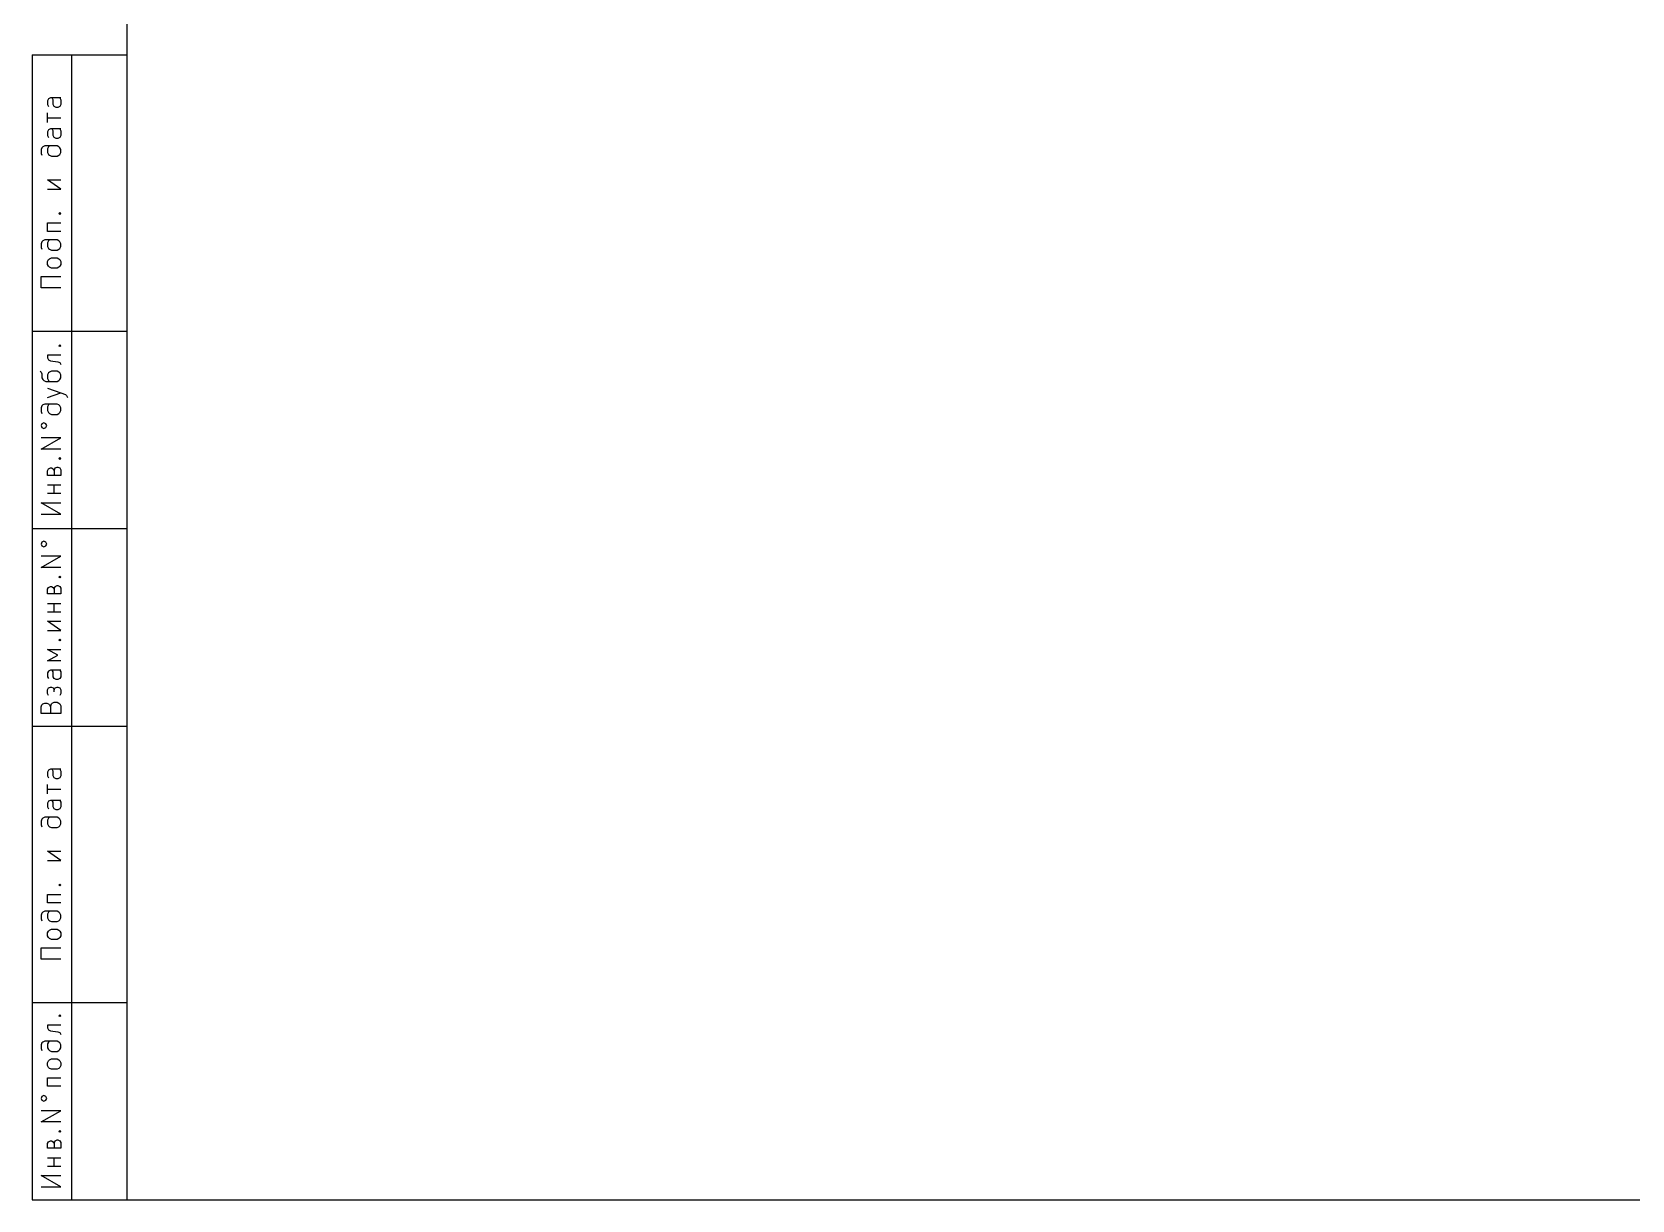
# Model space of a CAD drawing. Extents: x 0.3 to 16.3, y -11.7 to -0.2.
# Drawn here: x 0.31 to 8.29, y -11.5 to -5.67 of the extents above; entities that cross this region are included whole.
import ezdxf

# ---------------------------------------------------------------- set-up
doc = ezdxf.new("R2010")
doc.units = 0
doc.header["$MEASUREMENT"] = 0
doc.layers.add('RED2', color=1, linetype='CONTINUOUS')

msp = doc.modelspace()

# ---------------------------------------------------------------- linework, layer by layer
at = {"layer": 'RED2', "linetype": 'CONTINUOUS'}
for p, q in [((0.7874, -0.1969), (0.7874, -11.4961)), ((0.315, -5.7875), (0.7874, -5.7875)), ((0.315, -5.7875), (0.315, -11.4961)), ((0.5118, -5.7875), (0.5118, -11.4961)), ((0.3975, -6.0078), (0.3928, -6.0171)), ((0.3928, -6.0171), (0.3928, -6.0359)), ((0.3928, -6.0359), (0.3975, -6.0453)), ((0.4069, -6.0031), (0.3975, -6.0078)), ((0.4584, -6.0031), (0.4069, -6.0031)), ((0.4209, -6.0125), (0.4162, -6.0031)), ((0.4209, -6.0359), (0.4209, -6.0125)), ((0.4256, -6.0453), (0.4209, -6.0359)), ((0.435, -6.05), (0.4256, -6.0453)), ((0.4443, -6.05), (0.435, -6.05)), ((0.4537, -6.0453), (0.4443, -6.05)), ((0.4537, -6.0031), (0.4584, -6.0125)), ((0.4584, -6.0359), (0.4537, -6.0453)), ((0.4584, -6.0125), (0.4584, -6.0359)), ((0.3928, -6.1249), (0.3928, -6.0781)), ((0.3928, -6.1015), (0.4584, -6.1015)), ((0.3975, -6.1624), (0.3928, -6.1718)), ((0.3928, -6.1718), (0.3928, -6.1906)), ((0.3928, -6.1906), (0.3975, -6.1999)), ((0.4069, -6.1578), (0.3975, -6.1624)), ((0.4584, -6.1578), (0.4069, -6.1578)), ((0.4209, -6.1671), (0.4162, -6.1578)), ((0.4209, -6.1906), (0.4209, -6.1671)), ((0.4256, -6.1999), (0.4209, -6.1906)), ((0.435, -6.2046), (0.4256, -6.1999)), ((0.4443, -6.2046), (0.435, -6.2046)), ((0.4537, -6.1999), (0.4443, -6.2046)), ((0.4537, -6.1578), (0.4584, -6.1671)), ((0.4584, -6.1906), (0.4537, -6.1999)), ((0.4584, -6.1671), (0.4584, -6.1906)), ((0.3647, -6.2515), (0.36, -6.2609)), ((0.36, -6.2609), (0.36, -6.2796)), ((0.36, -6.2796), (0.3647, -6.289)), ((0.3694, -6.2468), (0.3647, -6.2515)), ((0.3787, -6.2421), (0.3694, -6.2468)), ((0.4397, -6.2421), (0.3787, -6.2421)), ((0.3975, -6.2468), (0.3928, -6.2562)), ((0.3928, -6.2562), (0.3928, -6.2749)), ((0.3928, -6.2749), (0.3975, -6.2843)), ((0.4022, -6.2421), (0.3975, -6.2468)), ((0.3975, -6.2843), (0.4022, -6.289)), ((0.4022, -6.289), (0.4115, -6.2937)), ((0.4115, -6.2937), (0.4397, -6.2937)), ((0.449, -6.2468), (0.4397, -6.2421)), ((0.4397, -6.2937), (0.449, -6.289)), ((0.4537, -6.2515), (0.449, -6.2468)), ((0.449, -6.289), (0.4537, -6.2843)), ((0.4584, -6.2609), (0.4537, -6.2515)), ((0.4537, -6.2843), (0.4584, -6.2749)), ((0.4584, -6.2749), (0.4584, -6.2609)), ((0.4584, -6.4577), (0.3928, -6.4108)), ((0.3928, -6.4108), (0.4584, -6.4108)), ((0.3928, -6.4577), (0.4584, -6.4577)), ((0.449, -6.5796), (0.4537, -6.5749)), ((0.4537, -6.5843), (0.449, -6.5796)), ((0.449, -6.5796), (0.4584, -6.5796)), ((0.4537, -6.5749), (0.4584, -6.5796)), ((0.4584, -6.5796), (0.4537, -6.5843)), ((0.3928, -6.6686), (0.3928, -6.6264)), ((0.3928, -6.6264), (0.4584, -6.6264)), ((0.4584, -6.6686), (0.3928, -6.6686)), ((0.3647, -6.7202), (0.36, -6.7296)), ((0.36, -6.7296), (0.36, -6.7483)), ((0.36, -6.7483), (0.3647, -6.7577)), ((0.3694, -6.7155), (0.3647, -6.7202)), ((0.3787, -6.7108), (0.3694, -6.7155)), ((0.4397, -6.7108), (0.3787, -6.7108)), ((0.3975, -6.7155), (0.3928, -6.7249)), ((0.3928, -6.7249), (0.3928, -6.7436)), ((0.3928, -6.7436), (0.3975, -6.753)), ((0.4022, -6.7108), (0.3975, -6.7155)), ((0.3975, -6.753), (0.4022, -6.7577)), ((0.4022, -6.7577), (0.4115, -6.7624)), ((0.4115, -6.7624), (0.4397, -6.7624)), ((0.449, -6.7155), (0.4397, -6.7108)), ((0.4397, -6.7624), (0.449, -6.7577)), ((0.4537, -6.7202), (0.449, -6.7155)), ((0.449, -6.7577), (0.4537, -6.753)), ((0.4584, -6.7296), (0.4537, -6.7202)), ((0.4537, -6.753), (0.4584, -6.7436)), ((0.4584, -6.7436), (0.4584, -6.7296)), ((0.3928, -6.8186), (0.3975, -6.8092)), ((0.3928, -6.8327), (0.3928, -6.8186)), ((0.3975, -6.842), (0.3928, -6.8327)), ((0.3975, -6.8092), (0.4022, -6.8046)), ((0.4022, -6.8467), (0.3975, -6.842)), ((0.4022, -6.8046), (0.4115, -6.7999)), ((0.4115, -6.8514), (0.4022, -6.8467)), ((0.4115, -6.7999), (0.4397, -6.7999)), ((0.4397, -6.8514), (0.4115, -6.8514)), ((0.4397, -6.7999), (0.449, -6.8046)), ((0.449, -6.8467), (0.4397, -6.8514)), ((0.449, -6.8046), (0.4537, -6.8092)), ((0.4537, -6.842), (0.449, -6.8467)), ((0.4537, -6.8092), (0.4584, -6.8186)), ((0.4584, -6.8327), (0.4537, -6.842)), ((0.4584, -6.8186), (0.4584, -6.8327)), ((0.36, -6.9498), (0.36, -6.8936)), ((0.36, -6.8936), (0.4584, -6.8936)), ((0.4584, -6.9498), (0.36, -6.9498)), ((0.315, -7.1654), (0.7874, -7.1654)), ((0.449, -7.2381), (0.4537, -7.2334)), ((0.4537, -7.2428), (0.449, -7.2381)), ((0.449, -7.2381), (0.4584, -7.2381)), ((0.4537, -7.2334), (0.4584, -7.2381)), ((0.4584, -7.2381), (0.4537, -7.2428)), ((0.4584, -7.285), (0.3928, -7.285)), ((0.3928, -7.285), (0.3928, -7.299)), ((0.3928, -7.299), (0.3975, -7.3084)), ((0.3975, -7.3084), (0.4069, -7.3131)), ((0.4069, -7.3131), (0.4443, -7.3178)), ((0.4443, -7.3178), (0.4537, -7.3224)), ((0.4537, -7.3224), (0.4584, -7.3318)), ((0.3553, -7.3646), (0.36, -7.3693)), ((0.36, -7.3693), (0.3647, -7.3787)), ((0.3647, -7.3787), (0.3647, -7.3974)), ((0.3647, -7.3974), (0.3694, -7.4068)), ((0.3694, -7.4068), (0.374, -7.4115)), ((0.374, -7.4115), (0.3834, -7.4162)), ((0.3834, -7.4162), (0.4397, -7.4162)), ((0.3975, -7.374), (0.3928, -7.3834)), ((0.3928, -7.3834), (0.3928, -7.4021)), ((0.3928, -7.4021), (0.3975, -7.4115)), ((0.4022, -7.3693), (0.3975, -7.374)), ((0.3975, -7.4115), (0.4022, -7.4162)), ((0.4115, -7.3646), (0.4022, -7.3693)), ((0.4397, -7.3646), (0.4115, -7.3646)), ((0.449, -7.3693), (0.4397, -7.3646)), ((0.4397, -7.4162), (0.449, -7.4115)), ((0.4537, -7.374), (0.449, -7.3693)), ((0.449, -7.4115), (0.4537, -7.4068)), ((0.4584, -7.3834), (0.4537, -7.374)), ((0.4537, -7.4068), (0.4584, -7.3974)), ((0.4584, -7.3974), (0.4584, -7.3834)), ((0.3928, -7.449), (0.4584, -7.4724)), ((0.3928, -7.4959), (0.4584, -7.4724)), ((0.4584, -7.4724), (0.4818, -7.4818)), ((0.4818, -7.4818), (0.4865, -7.4865)), ((0.4865, -7.4865), (0.4912, -7.4959)), ((0.3647, -7.538), (0.36, -7.5474)), ((0.36, -7.5474), (0.36, -7.5662)), ((0.36, -7.5662), (0.3647, -7.5755)), ((0.3694, -7.5334), (0.3647, -7.538)), ((0.3787, -7.5287), (0.3694, -7.5334)), ((0.4397, -7.5287), (0.3787, -7.5287)), ((0.3975, -7.5334), (0.3928, -7.5427)), ((0.3928, -7.5427), (0.3928, -7.5615)), ((0.3928, -7.5615), (0.3975, -7.5709)), ((0.4022, -7.5287), (0.3975, -7.5334)), ((0.3975, -7.5709), (0.4022, -7.5755)), ((0.4022, -7.5755), (0.4115, -7.5802)), ((0.449, -7.5334), (0.4397, -7.5287)), ((0.4397, -7.5802), (0.449, -7.5755)), ((0.4537, -7.538), (0.449, -7.5334)), ((0.449, -7.5755), (0.4537, -7.5709)), ((0.4584, -7.5474), (0.4537, -7.538)), ((0.4537, -7.5709), (0.4584, -7.5615)), ((0.4584, -7.5615), (0.4584, -7.5474)), ((0.3647, -7.6271), (0.36, -7.6365)), ((0.36, -7.6365), (0.3647, -7.6459)), ((0.374, -7.6224), (0.3647, -7.6271)), ((0.3647, -7.6459), (0.374, -7.6505)), ((0.3834, -7.6271), (0.374, -7.6224)), ((0.374, -7.6505), (0.3834, -7.6459)), ((0.3881, -7.6365), (0.3834, -7.6271)), ((0.3834, -7.6459), (0.3881, -7.6365)), ((0.4115, -7.5802), (0.4397, -7.5802)), ((0.36, -7.7536), (0.4584, -7.6974)), ((0.4584, -7.6974), (0.36, -7.6974)), ((0.4584, -7.7536), (0.36, -7.7536)), ((0.449, -7.8005), (0.4537, -7.7958)), ((0.4537, -7.8052), (0.449, -7.8005)), ((0.449, -7.8005), (0.4584, -7.8005)), ((0.4537, -7.7958), (0.4584, -7.8005)), ((0.4584, -7.8005), (0.4537, -7.8052)), ((0.3928, -7.8614), (0.3975, -7.8521)), ((0.3928, -7.8849), (0.3928, -7.8614)), ((0.4584, -7.8849), (0.3928, -7.8849)), ((0.3975, -7.8521), (0.4069, -7.8474)), ((0.4069, -7.8474), (0.4115, -7.8474)), ((0.4115, -7.8474), (0.4209, -7.8521)), ((0.4209, -7.8521), (0.4256, -7.8614)), ((0.4256, -7.8614), (0.4303, -7.8474)), ((0.4256, -7.8614), (0.4256, -7.8849)), ((0.4303, -7.8474), (0.4397, -7.8427)), ((0.4397, -7.8427), (0.4443, -7.8427)), ((0.4443, -7.8427), (0.4537, -7.8474)), ((0.4537, -7.8474), (0.4584, -7.8568)), ((0.4584, -7.8568), (0.4584, -7.8849)), ((0.3928, -7.9318), (0.4584, -7.9318)), ((0.3928, -7.9739), (0.4584, -7.9739)), ((0.4256, -7.9739), (0.4256, -7.9318)), ((0.4584, -8.077), (0.36, -8.0208)), ((0.36, -8.0208), (0.4584, -8.0208)), ((0.36, -8.077), (0.4584, -8.077)), ((0.315, -8.1497), (0.7874, -8.1497)), ((0.374, -8.213), (0.3647, -8.2176)), ((0.3834, -8.2176), (0.374, -8.213)), ((0.3647, -8.2176), (0.36, -8.227)), ((0.36, -8.227), (0.3647, -8.2364)), ((0.36, -8.3442), (0.4584, -8.2879)), ((0.4584, -8.2879), (0.36, -8.2879)), ((0.3647, -8.2364), (0.374, -8.2411)), ((0.374, -8.2411), (0.3834, -8.2364)), ((0.3881, -8.227), (0.3834, -8.2176)), ((0.3834, -8.2364), (0.3881, -8.227)), ((0.4584, -8.3442), (0.36, -8.3442)), ((0.3928, -8.452), (0.3975, -8.4426)), ((0.3928, -8.4754), (0.3928, -8.452)), ((0.3975, -8.4426), (0.4069, -8.4379)), ((0.4069, -8.4379), (0.4115, -8.4379)), ((0.4115, -8.4379), (0.4209, -8.4426)), ((0.4209, -8.4426), (0.4256, -8.452)), ((0.4256, -8.452), (0.4303, -8.4379)), ((0.4256, -8.452), (0.4256, -8.4754)), ((0.4303, -8.4379), (0.4397, -8.4332)), ((0.4397, -8.4332), (0.4443, -8.4332)), ((0.4443, -8.4332), (0.4537, -8.4379)), ((0.449, -8.3911), (0.4537, -8.3864)), ((0.4537, -8.3958), (0.449, -8.3911)), ((0.449, -8.3911), (0.4584, -8.3911)), ((0.4537, -8.3864), (0.4584, -8.3911)), ((0.4584, -8.3911), (0.4537, -8.3958)), ((0.4537, -8.4379), (0.4584, -8.4473)), ((0.4584, -8.4473), (0.4584, -8.4754)), ((0.4584, -8.4754), (0.3928, -8.4754)), ((0.3928, -8.5223), (0.4584, -8.5223)), ((0.4256, -8.5645), (0.4256, -8.5223)), ((0.3928, -8.5645), (0.4584, -8.5645)), ((0.4584, -8.6582), (0.3928, -8.6114)), ((0.3928, -8.6114), (0.4584, -8.6114)), ((0.3928, -8.6582), (0.4584, -8.6582)), ((0.4443, -8.7801), (0.3928, -8.752)), ((0.3928, -8.752), (0.4584, -8.752)), ((0.449, -8.7051), (0.4537, -8.7004)), ((0.4537, -8.7098), (0.449, -8.7051)), ((0.449, -8.7051), (0.4584, -8.7051)), ((0.4537, -8.7004), (0.4584, -8.7051)), ((0.4584, -8.7051), (0.4537, -8.7098)), ((0.3928, -8.8082), (0.4443, -8.7801)), ((0.4584, -8.8082), (0.3928, -8.8082)), ((0.3975, -8.8598), (0.3928, -8.8691)), ((0.3928, -8.8691), (0.3928, -8.8879)), ((0.3928, -8.8879), (0.3975, -8.8973)), ((0.4069, -8.8551), (0.3975, -8.8598)), ((0.4584, -8.8551), (0.4069, -8.8551)), ((0.4209, -8.8644), (0.4162, -8.8551)), ((0.4209, -8.8879), (0.4209, -8.8644)), ((0.4256, -8.8973), (0.4209, -8.8879)), ((0.435, -8.9019), (0.4256, -8.8973)), ((0.4443, -8.9019), (0.435, -8.9019)), ((0.4537, -8.8973), (0.4443, -8.9019)), ((0.4537, -8.8551), (0.4584, -8.8644)), ((0.4584, -8.8879), (0.4537, -8.8973)), ((0.4584, -8.8644), (0.4584, -8.8879)), ((0.3928, -8.9535), (0.3975, -8.9441)), ((0.3928, -8.9722), (0.3928, -8.9535)), ((0.3975, -8.9816), (0.3928, -8.9722)), ((0.3975, -8.9441), (0.4069, -8.9394)), ((0.4069, -8.9394), (0.4115, -8.9394)), ((0.4115, -8.9394), (0.4209, -8.9441)), ((0.4209, -8.9441), (0.4256, -8.9535)), ((0.4256, -8.9535), (0.4303, -8.9441)), ((0.4256, -8.9629), (0.4256, -8.9535)), ((0.4303, -8.9441), (0.4397, -8.9394)), ((0.4397, -8.9394), (0.4443, -8.9394)), ((0.4443, -8.9394), (0.4537, -8.9441)), ((0.4537, -8.9441), (0.4584, -8.9535)), ((0.4584, -8.9722), (0.4537, -8.9816)), ((0.4584, -8.9535), (0.4584, -8.9722)), ((0.36, -9.0379), (0.3647, -9.0285)), ((0.36, -9.0707), (0.36, -9.0379)), ((0.4584, -9.0707), (0.36, -9.0707)), ((0.3647, -9.0285), (0.3694, -9.0238)), ((0.3694, -9.0238), (0.3787, -9.0191)), ((0.3787, -9.0191), (0.3881, -9.0191)), ((0.3881, -9.0191), (0.3975, -9.0238)), ((0.3975, -9.0238), (0.4022, -9.0285)), ((0.4022, -9.0285), (0.4069, -9.0379)), ((0.4069, -9.0379), (0.4115, -9.0238)), ((0.4069, -9.0379), (0.4069, -9.0707)), ((0.4115, -9.0238), (0.4162, -9.0191)), ((0.4162, -9.0191), (0.4256, -9.0144)), ((0.4256, -9.0144), (0.4397, -9.0144)), ((0.4397, -9.0144), (0.449, -9.0191)), ((0.449, -9.0191), (0.4537, -9.0238)), ((0.4537, -9.0238), (0.4584, -9.0332)), ((0.4584, -9.0332), (0.4584, -9.0707)), ((0.315, -9.1339), (0.7874, -9.1339)), ((0.3975, -9.3542), (0.3928, -9.3636)), ((0.3928, -9.3636), (0.3928, -9.3823)), ((0.3928, -9.3823), (0.3975, -9.3917)), ((0.4069, -9.3495), (0.3975, -9.3542)), ((0.4584, -9.3495), (0.4069, -9.3495)), ((0.4209, -9.3589), (0.4162, -9.3495)), ((0.4209, -9.3823), (0.4209, -9.3589)), ((0.4256, -9.3917), (0.4209, -9.3823)), ((0.435, -9.3964), (0.4256, -9.3917)), ((0.4443, -9.3964), (0.435, -9.3964)), ((0.4537, -9.3917), (0.4443, -9.3964)), ((0.4537, -9.3495), (0.4584, -9.3589)), ((0.4584, -9.3823), (0.4537, -9.3917)), ((0.4584, -9.3589), (0.4584, -9.3823)), ((0.3928, -9.4714), (0.3928, -9.4245)), ((0.3928, -9.448), (0.4584, -9.448)), ((0.3975, -9.5089), (0.3928, -9.5183)), ((0.3928, -9.5183), (0.3928, -9.537)), ((0.3928, -9.537), (0.3975, -9.5464)), ((0.4069, -9.5042), (0.3975, -9.5089)), ((0.4584, -9.5042), (0.4069, -9.5042)), ((0.4209, -9.5136), (0.4162, -9.5042)), ((0.4209, -9.537), (0.4209, -9.5136)), ((0.4256, -9.5464), (0.4209, -9.537)), ((0.435, -9.5511), (0.4256, -9.5464)), ((0.4443, -9.5511), (0.435, -9.5511)), ((0.4537, -9.5464), (0.4443, -9.5511)), ((0.4537, -9.5042), (0.4584, -9.5136)), ((0.4584, -9.537), (0.4537, -9.5464)), ((0.4584, -9.5136), (0.4584, -9.537)), ((0.3647, -9.5979), (0.36, -9.6073)), ((0.36, -9.6073), (0.36, -9.6261)), ((0.36, -9.6261), (0.3647, -9.6354)), ((0.3694, -9.5933), (0.3647, -9.5979)), ((0.3787, -9.5886), (0.3694, -9.5933)), ((0.4397, -9.5886), (0.3787, -9.5886)), ((0.3975, -9.5933), (0.3928, -9.6026)), ((0.3928, -9.6026), (0.3928, -9.6214)), ((0.3928, -9.6214), (0.3975, -9.6308)), ((0.4022, -9.5886), (0.3975, -9.5933)), ((0.3975, -9.6308), (0.4022, -9.6354)), ((0.4022, -9.6354), (0.4115, -9.6401)), ((0.4115, -9.6401), (0.4397, -9.6401)), ((0.449, -9.5933), (0.4397, -9.5886)), ((0.4397, -9.6401), (0.449, -9.6354)), ((0.4537, -9.5979), (0.449, -9.5933)), ((0.449, -9.6354), (0.4537, -9.6308)), ((0.4584, -9.6073), (0.4537, -9.5979)), ((0.4537, -9.6308), (0.4584, -9.6214)), ((0.4584, -9.6214), (0.4584, -9.6073)), ((0.4584, -9.8042), (0.3928, -9.7573)), ((0.3928, -9.7573), (0.4584, -9.7573)), ((0.3928, -9.8042), (0.4584, -9.8042)), ((0.449, -9.926), (0.4537, -9.9214)), ((0.4537, -9.9307), (0.449, -9.926)), ((0.449, -9.926), (0.4584, -9.926)), ((0.4537, -9.9214), (0.4584, -9.926)), ((0.4584, -9.926), (0.4537, -9.9307)), ((0.3928, -10.0151), (0.3928, -9.9729)), ((0.3928, -9.9729), (0.4584, -9.9729)), ((0.4584, -10.0151), (0.3928, -10.0151)), ((0.3647, -10.0666), (0.36, -10.076)), ((0.36, -10.076), (0.36, -10.0948)), ((0.36, -10.0948), (0.3647, -10.1041)), ((0.3694, -10.062), (0.3647, -10.0666)), ((0.3787, -10.0573), (0.3694, -10.062)), ((0.4397, -10.0573), (0.3787, -10.0573)), ((0.3975, -10.062), (0.3928, -10.0713)), ((0.3928, -10.0713), (0.3928, -10.0901)), ((0.3928, -10.0901), (0.3975, -10.0995)), ((0.4022, -10.0573), (0.3975, -10.062)), ((0.3975, -10.0995), (0.4022, -10.1041)), ((0.4022, -10.1041), (0.4115, -10.1088)), ((0.4115, -10.1088), (0.4397, -10.1088)), ((0.449, -10.062), (0.4397, -10.0573)), ((0.4397, -10.1088), (0.449, -10.1041)), ((0.4537, -10.0666), (0.449, -10.062)), ((0.449, -10.1041), (0.4537, -10.0995)), ((0.4584, -10.076), (0.4537, -10.0666)), ((0.4537, -10.0995), (0.4584, -10.0901)), ((0.4584, -10.0901), (0.4584, -10.076)), ((0.3928, -10.1651), (0.3975, -10.1557)), ((0.3928, -10.1791), (0.3928, -10.1651)), ((0.3975, -10.1885), (0.3928, -10.1791)), ((0.3975, -10.1557), (0.4022, -10.151)), ((0.4022, -10.1932), (0.3975, -10.1885)), ((0.4022, -10.151), (0.4115, -10.1463)), ((0.4115, -10.1979), (0.4022, -10.1932)), ((0.4115, -10.1463), (0.4397, -10.1463)), ((0.4397, -10.1979), (0.4115, -10.1979)), ((0.4397, -10.1463), (0.449, -10.151)), ((0.449, -10.1932), (0.4397, -10.1979)), ((0.449, -10.151), (0.4537, -10.1557)), ((0.4537, -10.1885), (0.449, -10.1932)), ((0.4537, -10.1557), (0.4584, -10.1651)), ((0.4584, -10.1791), (0.4537, -10.1885)), ((0.4584, -10.1651), (0.4584, -10.1791)), ((0.36, -10.2963), (0.36, -10.2401)), ((0.36, -10.2401), (0.4584, -10.2401)), ((0.4584, -10.2963), (0.36, -10.2963)), ((0.315, -10.5119), (0.7874, -10.5119)), ((0.449, -10.5775), (0.4537, -10.5728)), ((0.4537, -10.5822), (0.449, -10.5775)), ((0.449, -10.5775), (0.4584, -10.5775)), ((0.4537, -10.5728), (0.4584, -10.5775)), ((0.4584, -10.5775), (0.4537, -10.5822)), ((0.4584, -10.6244), (0.3928, -10.6244)), ((0.3928, -10.6244), (0.3928, -10.6384)), ((0.3928, -10.6384), (0.3975, -10.6478)), ((0.3975, -10.6478), (0.4069, -10.6525)), ((0.4069, -10.6525), (0.4443, -10.6572)), ((0.4443, -10.6572), (0.4537, -10.6619)), ((0.4537, -10.6619), (0.4584, -10.6713)), ((0.3647, -10.7134), (0.36, -10.7228)), ((0.36, -10.7228), (0.36, -10.7416)), ((0.36, -10.7416), (0.3647, -10.7509)), ((0.3694, -10.7087), (0.3647, -10.7134)), ((0.3787, -10.7041), (0.3694, -10.7087)), ((0.4397, -10.7041), (0.3787, -10.7041)), ((0.3975, -10.7087), (0.3928, -10.7181)), ((0.3928, -10.7181), (0.3928, -10.7369)), ((0.3928, -10.7369), (0.3975, -10.7462)), ((0.4022, -10.7041), (0.3975, -10.7087)), ((0.3975, -10.7462), (0.4022, -10.7509)), ((0.4022, -10.7509), (0.4115, -10.7556)), ((0.4115, -10.7556), (0.4397, -10.7556)), ((0.449, -10.7087), (0.4397, -10.7041)), ((0.4397, -10.7556), (0.449, -10.7509)), ((0.4537, -10.7134), (0.449, -10.7087)), ((0.449, -10.7509), (0.4537, -10.7462)), ((0.4584, -10.7228), (0.4537, -10.7134)), ((0.4537, -10.7462), (0.4584, -10.7369)), ((0.4584, -10.7369), (0.4584, -10.7228)), ((0.3928, -10.8119), (0.3975, -10.8025)), ((0.3928, -10.8259), (0.3928, -10.8119)), ((0.3975, -10.8353), (0.3928, -10.8259)), ((0.3975, -10.8025), (0.4022, -10.7978)), ((0.4022, -10.84), (0.3975, -10.8353)), ((0.4022, -10.7978), (0.4115, -10.7931)), ((0.4115, -10.8447), (0.4022, -10.84)), ((0.4115, -10.7931), (0.4397, -10.7931)), ((0.4397, -10.8447), (0.4115, -10.8447)), ((0.4397, -10.7931), (0.449, -10.7978)), ((0.449, -10.84), (0.4397, -10.8447)), ((0.449, -10.7978), (0.4537, -10.8025)), ((0.4537, -10.8353), (0.449, -10.84)), ((0.4537, -10.8025), (0.4584, -10.8119)), ((0.4584, -10.8259), (0.4537, -10.8353)), ((0.4584, -10.8119), (0.4584, -10.8259)), ((0.3928, -10.929), (0.3928, -10.8869)), ((0.3928, -10.8869), (0.4584, -10.8869)), ((0.3647, -10.9806), (0.36, -10.99)), ((0.36, -10.99), (0.3647, -10.9993)), ((0.374, -10.9759), (0.3647, -10.9806)), ((0.3647, -10.9993), (0.374, -11.004)), ((0.3834, -10.9806), (0.374, -10.9759)), ((0.374, -11.004), (0.3834, -10.9993)), ((0.3881, -10.99), (0.3834, -10.9806)), ((0.3834, -10.9993), (0.3881, -10.99)), ((0.4584, -10.929), (0.3928, -10.929)), ((0.36, -11.1071), (0.4584, -11.0509)), ((0.4584, -11.0509), (0.36, -11.0509)), ((0.4584, -11.1071), (0.36, -11.1071)), ((0.449, -11.154), (0.4537, -11.1493)), ((0.4537, -11.1587), (0.449, -11.154)), ((0.449, -11.154), (0.4584, -11.154)), ((0.4537, -11.1493), (0.4584, -11.154)), ((0.4584, -11.154), (0.4537, -11.1587)), ((0.3928, -11.2149), (0.3975, -11.2056)), ((0.3928, -11.2384), (0.3928, -11.2149)), ((0.4584, -11.2384), (0.3928, -11.2384)), ((0.3975, -11.2056), (0.4069, -11.2009)), ((0.4069, -11.2009), (0.4115, -11.2009)), ((0.4115, -11.2009), (0.4209, -11.2056)), ((0.4209, -11.2056), (0.4256, -11.2149)), ((0.4256, -11.2149), (0.4303, -11.2009)), ((0.4256, -11.2149), (0.4256, -11.2384)), ((0.4303, -11.2009), (0.4397, -11.1962)), ((0.4397, -11.1962), (0.4443, -11.1962)), ((0.4443, -11.1962), (0.4537, -11.2009)), ((0.4537, -11.2009), (0.4584, -11.2102)), ((0.4584, -11.2102), (0.4584, -11.2384)), ((0.3928, -11.2852), (0.4584, -11.2852)), ((0.4256, -11.3274), (0.4256, -11.2852)), ((0.4584, -11.4305), (0.36, -11.3743)), ((0.36, -11.3743), (0.4584, -11.3743)), ((0.3928, -11.3274), (0.4584, -11.3274)), ((0.36, -11.4305), (0.4584, -11.4305)), ((0.315, -11.4961), (0.7874, -11.4961)), ((0.7874, -11.4961), (16.3381, -11.4961))]:
    msp.add_line(p, q, dxfattribs=at)

doc.saveas('drawing.dxf')
